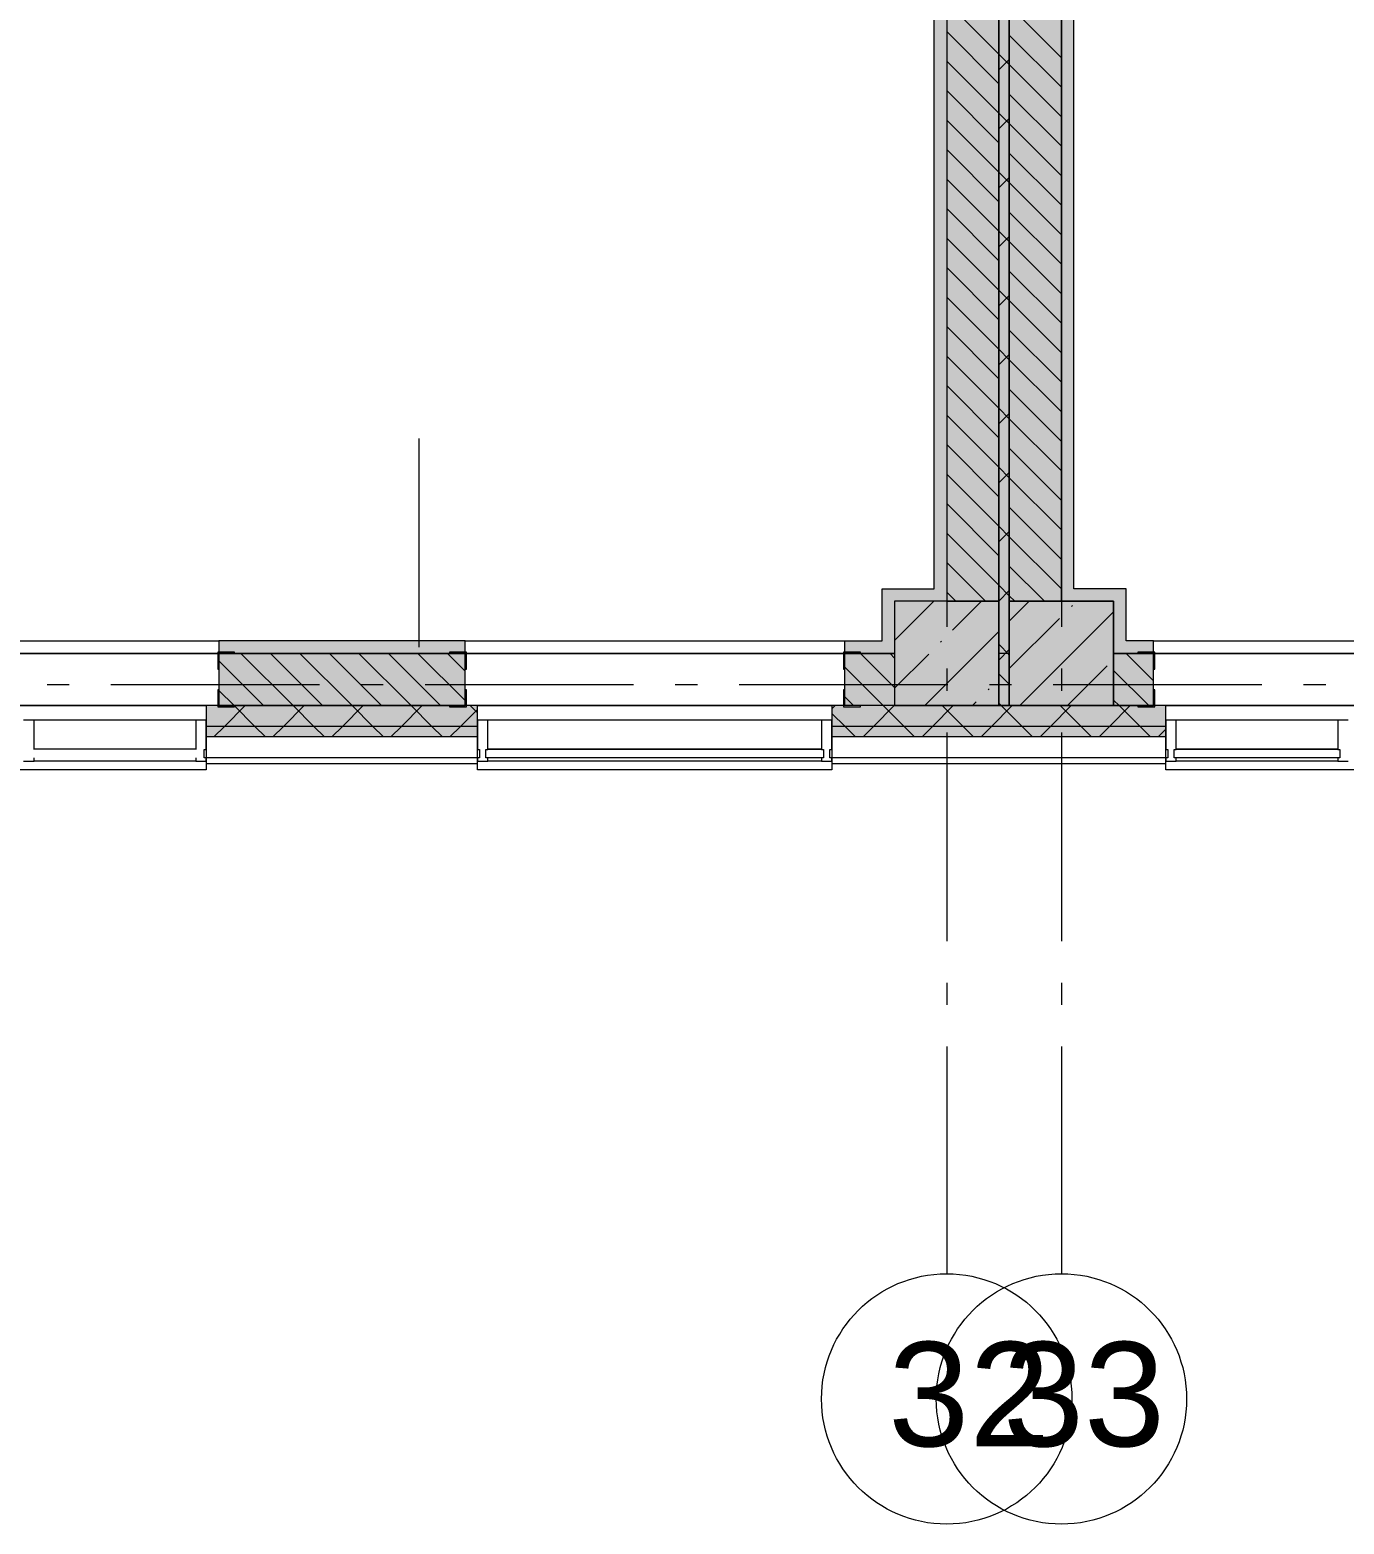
# Model space of a CAD drawing. Header units: millimetres. Extents: x -537608 to 253996, y -217170 to 186033.
# Drawn here: x -273971 to -267671, y 144598 to 151760 of the extents above; entities that cross this region are included whole.
import ezdxf

# ---------------------------------------------------------------- set-up
doc = ezdxf.new("R2010")
doc.units = ezdxf.units.MM
doc.layers.add('PDF _Геометрия', color=7, linetype='Continuous')
doc.layers.add('PDF _Текст', color=7, linetype='Continuous')
doc.layers.add('PDF _Сплошная заливка', color=7, linetype='Continuous', true_color=0xffffff)
doc.styles.add('PDF ArialMT', font='arial.ttf')

msp = doc.modelspace()

# ---------------------------------------------------------------- hatches: boundary and pattern name
at = {"layer": 'PDF _Сплошная заливка', "transparency": 33554559}
for points in [[(-269026.1871, 149021.2558), (-269026.1871, 156021.2547), (-269276.1838, 156021.2547), (-269276.1838, 149021.2558), (-269174.306, 149021.2558)], [(-269591.7422, 148521.2561), (-269326.184, 148521.2561), (-269326.184, 149021.2558), (-269826.1859, 149021.2558), (-269826.1859, 148521.2561)], [(-269174.306, 148521.2561), (-268776.1862, 148521.2561), (-268776.1862, 149021.2558), (-269276.1838, 149021.2558), (-269276.1838, 148521.2561)]]:
    msp.add_hatch(color=256, dxfattribs=at).paths.add_polyline_path(points)
at = {"layer": 'PDF _Сплошная заливка', "true_color": 0xff7d7d, "transparency": 33554559}
for points in [[(-269576.1849, 149081.2565), (-269576.1849, 155951.2536), (-269636.1834, 155951.2536), (-269636.1834, 149081.2565), (-269591.7422, 149081.2565)], [(-269026.1871, 149081.2565), (-268966.1843, 149081.2565), (-268966.1843, 155901.2535), (-269026.1871, 155901.2535), (-269026.1871, 149213.056)], [(-269576.1849, 149021.2558), (-269576.1849, 149081.2565), (-269886.1844, 149081.2565), (-269886.1844, 149021.2558), (-269591.7422, 149021.2558)]]:
    msp.add_hatch(color=11, dxfattribs=at).paths.add_polyline_path(points)
h = msp.add_hatch(color=11, dxfattribs=at)
h.paths.add_polyline_path([(-269886.1844, 148771.257), (-269886.1844, 148831.2555), (-270064.7374, 148831.2555), (-270064.7374, 148771.257), (-270009.1741, 148771.257)], flags=0)
h.paths.add_polyline_path([(-273064.7361, 148771.257), (-271884.7367, 148771.257), (-271884.7367, 148831.2555), (-273064.7361, 148831.2555)], flags=0)
h.paths.add_polyline_path([(-275326.1855, 148771.257), (-274884.7353, 148771.257), (-274884.7353, 148831.2555), (-275326.1855, 148831.2555)], flags=0)
h = msp.add_hatch(color=11, dxfattribs=at)
h.paths.add_polyline_path([(-266336.188, 148771.257), (-266336.188, 148831.2555), (-266764.7377, 148831.2555), (-266764.7377, 148771.257), (-266669.6977, 148771.257)], flags=0)
h.paths.add_polyline_path([(-268776.1862, 148771.257), (-268584.7369, 148771.257), (-268584.7369, 148831.2555), (-268776.1862, 148831.2555)], flags=0)
at = {"layer": 'PDF _Сплошная заливка', "transparency": 33554559}
h = msp.add_hatch(color=256, dxfattribs=at)
h.paths.add_polyline_path([(-248076.1883, 148521.2561), (-248076.1883, 148771.257), (-249557.739, 148771.257), (-249557.739, 148521.2561), (-248302.5757, 148521.2561)], flags=0)
h.paths.add_polyline_path([(-247546.1914, 148521.2561), (-247546.1914, 148771.257), (-247576.1907, 148771.257), (-247576.1907, 148521.2561)], flags=0)
h.paths.add_polyline_path([(-251642.052, 148521.2561), (-251276.1877, 148521.2561), (-251276.1877, 148771.257), (-251764.7402, 148771.257), (-251764.7402, 148521.2561)], flags=0)
h.paths.add_polyline_path([(-250776.1901, 148521.2561), (-250557.7385, 148521.2561), (-250557.7385, 148771.257), (-250776.1901, 148771.257)], flags=0)
h.paths.add_polyline_path([(-254146.6604, 148521.2561), (-253584.7395, 148521.2561), (-253584.7395, 148771.257), (-254764.7431, 148771.257), (-254764.7431, 148521.2561)], flags=0)
h.paths.add_polyline_path([(-256584.7424, 148521.2561), (-256584.7424, 148771.257), (-256776.1874, 148771.257), (-256776.1874, 148521.2561), (-256651.2687, 148521.2561)], flags=0)
h.paths.add_polyline_path([(-257276.1893, 148521.2561), (-257276.1893, 148771.257), (-257764.7418, 148771.257), (-257764.7418, 148521.2561), (-257486.1367, 148521.2561)], flags=0)
h.paths.add_polyline_path([(-259776.186, 148521.2561), (-259584.7411, 148521.2561), (-259584.7411, 148771.257), (-259776.186, 148771.257)], flags=0)
h.paths.add_polyline_path([(-260764.7404, 148521.2561), (-260276.1879, 148521.2561), (-260276.1879, 148771.257), (-260764.7404, 148771.257)], flags=0)
h.paths.add_polyline_path([(-262584.7397, 148521.2561), (-262584.7397, 148771.257), (-263764.739, 148771.257), (-263764.739, 148521.2561), (-263330.2213, 148521.2561)], flags=0)
h.paths.add_polyline_path([(-266764.7377, 148521.2561), (-266276.1851, 148521.2561), (-266276.1851, 148771.257), (-266764.7377, 148771.257)], flags=0)
h.paths.add_polyline_path([(-265584.7383, 148521.2561), (-265584.7383, 148771.257), (-265776.1875, 148771.257), (-265776.1875, 148521.2561)], flags=0)
h.paths.add_polyline_path([(-268584.7369, 148521.2561), (-268584.7369, 148771.257), (-268776.1862, 148771.257), (-268776.1862, 148521.2561)], flags=0)
h.paths.add_polyline_path([(-269326.184, 148521.2561), (-269276.1838, 148521.2561), (-269276.1838, 148771.257), (-269326.184, 148771.257)], flags=0)
h.paths.add_polyline_path([(-269826.1859, 148521.2561), (-269826.1859, 148771.257), (-270064.7374, 148771.257), (-270064.7374, 148521.2561), (-270009.1741, 148521.2561)], flags=0)
h.paths.add_polyline_path([(-272513.7824, 148521.2561), (-271884.7367, 148521.2561), (-271884.7367, 148771.257), (-273064.7361, 148771.257), (-273064.7361, 148521.2561)], flags=0)
h.paths.add_polyline_path([(-274884.7353, 148521.2561), (-274884.7353, 148771.257), (-275326.1855, 148771.257), (-275326.1855, 148521.2561), (-275018.3907, 148521.2561)], flags=0)
h.paths.add_polyline_path([(-275826.1832, 148521.2561), (-275826.1832, 148771.257), (-276064.739, 148771.257), (-276064.739, 148521.2561), (-275853.2587, 148521.2561)], flags=0)
h.paths.add_polyline_path([(-277884.7383, 148521.2561), (-277884.7383, 148771.257), (-278326.1798, 148771.257), (-278326.1798, 148521.2561)], flags=0)
h.paths.add_polyline_path([(-280884.7326, 148521.2561), (-280884.7326, 148771.257), (-282064.732, 148771.257), (-282064.732, 148521.2561), (-281697.3434, 148521.2561)], flags=0)
h.paths.add_polyline_path([(-279064.7376, 148521.2561), (-278826.1818, 148521.2561), (-278826.1818, 148771.257), (-279064.7376, 148771.257)], flags=0)
h.paths.add_polyline_path([(-283884.7355, 148521.2561), (-283884.7355, 148771.257), (-284326.1857, 148771.257), (-284326.1857, 148521.2561), (-284201.9517, 148521.2561)], flags=0)
h.paths.add_polyline_path([(-285036.824, 148521.2561), (-284826.179, 148521.2561), (-284826.179, 148771.257), (-285064.7349, 148771.257), (-285064.7349, 148521.2561)], flags=0)
h.paths.add_polyline_path([(-286884.7385, 148521.2561), (-286884.7385, 148771.257), (-287326.18, 148771.257), (-287326.18, 148521.2561)], flags=0)
h.paths.add_polyline_path([(-288064.7378, 148521.2561), (-287826.1819, 148521.2561), (-287826.1819, 148771.257), (-288064.7378, 148771.257)], flags=0)
h.paths.add_polyline_path([(-290880.9044, 148521.2561), (-289884.7328, 148521.2561), (-289884.7328, 148771.257), (-291064.7321, 148771.257), (-291064.7321, 148521.2561)], flags=0)
h.paths.add_polyline_path([(-293326.1773, 148521.2561), (-292884.7357, 148521.2561), (-292884.7357, 148771.257), (-293326.1773, 148771.257)], flags=0)
h.paths.add_polyline_path([(-293826.1792, 148521.2561), (-293826.1792, 148771.257), (-294064.7351, 148771.257), (-294064.7351, 148521.2561)], flags=0)
h.paths.add_polyline_path([(-296826.1821, 148521.2561), (-296826.1821, 148771.257), (-297063.6787, 148771.257), (-297063.6787, 148521.2561)], flags=0)
h.paths.add_polyline_path([(-295884.7301, 148521.2561), (-295884.7301, 148771.257), (-296326.1802, 148771.257), (-296326.1802, 148521.2561), (-295890.121, 148521.2561)], flags=0)
h.paths.add_polyline_path([(-298063.6826, 148521.2561), (-298063.6826, 148771.257), (-300976.1809, 148771.257), (-300976.1809, 148521.2561), (-298394.7294, 148521.2561)], flags=0)
h = msp.add_hatch(color=256, dxfattribs=at)
h.paths.add_polyline_path([(-245797.9674, 148421.2557), (-240126.19, 148421.2557), (-240126.19, 148521.2561), (-246436.1889, 148521.2561), (-246436.1889, 148421.2557)], flags=0)
h.paths.add_polyline_path([(-247576.1907, 148421.2557), (-247311.1879, 148421.2557), (-247311.1879, 148521.2561), (-247576.1907, 148521.2561), (-247576.1907, 148509.7679)], flags=0)
h.paths.add_polyline_path([(-250492.7409, 148421.2557), (-250492.7409, 148521.2561), (-251826.1898, 148521.2561), (-251826.1898, 148421.2557), (-250807.184, 148421.2557)], flags=0)
h.paths.add_polyline_path([(-248076.1883, 148421.2557), (-248076.1883, 148521.2561), (-249617.7375, 148521.2561), (-249617.7375, 148421.2557), (-248302.5757, 148421.2557)], flags=0)
h.paths.add_polyline_path([(-253526.1878, 148421.2557), (-253526.1878, 148521.2561), (-254826.1885, 148521.2561), (-254826.1885, 148421.2557), (-254146.6604, 148421.2557)], flags=0)
h.paths.add_polyline_path([(-256651.2687, 148421.2557), (-256526.1864, 148421.2557), (-256526.1864, 148521.2561), (-257826.1871, 148521.2561), (-257826.1871, 148421.2557), (-257486.1367, 148421.2557)], flags=0)
h.paths.add_polyline_path([(-260825.613, 148421.2557), (-259526.1893, 148421.2557), (-259526.1893, 148521.2561), (-260826.1857, 148521.2561), (-260826.1857, 148421.2557)], flags=0)
h.paths.add_polyline_path([(-262526.188, 148421.2557), (-262526.188, 148521.2561), (-263826.1887, 148521.2561), (-263826.1887, 148421.2557), (-263330.2213, 148421.2557)], flags=0)
h.paths.add_polyline_path([(-266669.6977, 148421.2557), (-265526.1866, 148421.2557), (-265526.1866, 148521.2561), (-266826.1873, 148521.2561), (-266826.1873, 148421.2557)], flags=0)
h.paths.add_polyline_path([(-269174.306, 148421.2557), (-268526.1852, 148421.2557), (-268526.1852, 148521.2561), (-270126.187, 148521.2561), (-270126.187, 148421.2557), (-270009.1741, 148421.2557)], flags=0)
h.paths.add_polyline_path([(-271826.185, 148421.2557), (-271826.185, 148521.2561), (-273126.1857, 148521.2561), (-273126.1857, 148421.2557), (-272513.7824, 148421.2557)], flags=0)
h.paths.add_polyline_path([(-274826.1836, 148421.2557), (-274826.1836, 148521.2561), (-276126.1843, 148521.2561), (-276126.1843, 148421.2557), (-275018.3907, 148421.2557)], flags=0)
h.paths.add_polyline_path([(-277826.1866, 148421.2557), (-277826.1866, 148521.2561), (-279126.1829, 148521.2561), (-279126.1829, 148421.2557), (-278357.8713, 148421.2557)], flags=0)
h.paths.add_polyline_path([(-283826.1838, 148421.2557), (-283826.1838, 148521.2561), (-285126.1802, 148521.2561), (-285126.1802, 148421.2557), (-284201.9517, 148421.2557)], flags=0)
h.paths.add_polyline_path([(-280826.1809, 148421.2557), (-280826.1809, 148521.2561), (-282126.1859, 148521.2561), (-282126.1859, 148421.2557), (-280862.4796, 148421.2557)], flags=0)
h.paths.add_polyline_path([(-288126.1831, 148421.2557), (-286826.1781, 148421.2557), (-286826.1781, 148521.2561), (-288126.1831, 148521.2561), (-288126.1831, 148505.1089)], flags=0)
h.paths.add_polyline_path([(-290046.0407, 148421.2557), (-289826.1811, 148421.2557), (-289826.1811, 148521.2561), (-291126.1775, 148521.2561), (-291126.1775, 148421.2557), (-290880.9044, 148421.2557)], flags=0)
h.paths.add_polyline_path([(-292826.184, 148421.2557), (-292826.184, 148521.2561), (-294126.1804, 148521.2561), (-294126.1804, 148421.2557), (-293385.5127, 148421.2557)], flags=0)
h.paths.add_polyline_path([(-295890.121, 148421.2557), (-295826.1783, 148421.2557), (-295826.1783, 148521.2561), (-297126.1833, 148521.2561), (-297126.1833, 148421.2557), (-296724.9933, 148421.2557)], flags=0)
h.paths.add_polyline_path([(-298001.1781, 148421.2557), (-298001.1781, 148521.2561), (-307838.1777, 148521.2561), (-307838.1777, 148421.2557), (-298394.7294, 148421.2557)], flags=0)
h.paths.add_polyline_path([(-309248.0263, 148421.2557), (-308713.1811, 148421.2557), (-308713.1811, 148521.2561), (-316976.1736, 148521.2561), (-316976.1736, 148421.2557), (-310082.8987, 148421.2557)], flags=0)
h = msp.add_hatch(color=256, dxfattribs=at)
h.paths.add_polyline_path([(-240371.3189, 148371.2555), (-240176.1902, 148371.2555), (-240176.1902, 148421.2557), (-246436.1889, 148421.2557), (-246436.1889, 148371.2555), (-240788.7529, 148371.2555)], flags=0)
h.paths.add_polyline_path([(-247311.1879, 148371.2555), (-247311.1879, 148421.2557), (-247576.1907, 148421.2557), (-247576.1907, 148371.2555), (-247467.7076, 148371.2555)], flags=0)
h.paths.add_polyline_path([(-248076.1883, 148371.2555), (-248076.1883, 148421.2557), (-249617.7375, 148421.2557), (-249617.7375, 148371.2555), (-248302.5757, 148371.2555)], flags=0)
h.paths.add_polyline_path([(-250492.7409, 148371.2555), (-250492.7409, 148421.2557), (-251826.1898, 148421.2557), (-251826.1898, 148371.2555), (-250807.184, 148371.2555)], flags=0)
h.paths.add_polyline_path([(-254146.6604, 148371.2555), (-253526.1878, 148371.2555), (-253526.1878, 148421.2557), (-254826.1885, 148421.2557), (-254826.1885, 148371.2555)], flags=0)
h.paths.add_polyline_path([(-256651.2687, 148371.2555), (-256526.1864, 148371.2555), (-256526.1864, 148421.2557), (-257826.1871, 148421.2557), (-257826.1871, 148371.2555), (-257486.1367, 148371.2555)], flags=0)
h.paths.add_polyline_path([(-260825.613, 148371.2555), (-259526.1893, 148371.2555), (-259526.1893, 148421.2557), (-260826.1857, 148421.2557), (-260826.1857, 148371.2555)], flags=0)
h.paths.add_polyline_path([(-262526.188, 148371.2555), (-262526.188, 148421.2557), (-263826.1887, 148421.2557), (-263826.1887, 148371.2555), (-263330.2213, 148371.2555)], flags=0)
h.paths.add_polyline_path([(-265834.8297, 148371.2555), (-265526.1866, 148371.2555), (-265526.1866, 148421.2557), (-266826.1873, 148421.2557), (-266826.1873, 148371.2555), (-266669.6977, 148371.2555)], flags=0)
h.paths.add_polyline_path([(-268526.1852, 148371.2555), (-268526.1852, 148421.2557), (-270126.187, 148421.2557), (-270126.187, 148371.2555), (-269174.306, 148371.2555)], flags=0)
h.paths.add_polyline_path([(-271826.185, 148371.2555), (-271826.185, 148421.2557), (-273126.1857, 148421.2557), (-273126.1857, 148371.2555), (-272513.7824, 148371.2555)], flags=0)
h.paths.add_polyline_path([(-274826.1836, 148371.2555), (-274826.1836, 148421.2557), (-276126.1843, 148421.2557), (-276126.1843, 148371.2555), (-275018.3907, 148371.2555)], flags=0)
h.paths.add_polyline_path([(-280862.4796, 148371.2555), (-280826.1809, 148371.2555), (-280826.1809, 148421.2557), (-282126.1859, 148421.2557), (-282126.1859, 148371.2555), (-281697.3434, 148371.2555)], flags=0)
h.paths.add_polyline_path([(-278357.8713, 148371.2555), (-277826.1866, 148371.2555), (-277826.1866, 148421.2557), (-279126.1829, 148421.2557), (-279126.1829, 148371.2555)], flags=0)
h.paths.add_polyline_path([(-284201.9517, 148371.2555), (-283826.1838, 148371.2555), (-283826.1838, 148421.2557), (-285126.1802, 148421.2557), (-285126.1802, 148371.2555), (-285036.824, 148371.2555)], flags=0)
h.paths.add_polyline_path([(-286826.1781, 148371.2555), (-286826.1781, 148421.2557), (-288126.1831, 148421.2557), (-288126.1831, 148371.2555), (-287541.4324, 148371.2555)], flags=0)
h.paths.add_polyline_path([(-290880.9044, 148371.2555), (-289826.1811, 148371.2555), (-289826.1811, 148421.2557), (-291126.1775, 148421.2557), (-291126.1775, 148371.2555)], flags=0)
h.paths.add_polyline_path([(-294126.1804, 148371.2555), (-292826.184, 148371.2555), (-292826.184, 148421.2557), (-294126.1804, 148421.2557)], flags=0)
h.paths.add_polyline_path([(-295826.1783, 148371.2555), (-295826.1783, 148421.2557), (-297126.1833, 148421.2557), (-297126.1833, 148371.2555), (-295890.121, 148371.2555)], flags=0)
h.paths.add_polyline_path([(-298394.7294, 148371.2555), (-298001.1781, 148371.2555), (-298001.1781, 148421.2557), (-307838.1777, 148421.2557), (-307838.1777, 148371.2555), (-300064.4654, 148371.2555)], flags=0)
h.paths.add_polyline_path([(-308713.1811, 148371.2555), (-308713.1811, 148421.2557), (-317076.174, 148421.2557), (-317076.174, 148371.2555), (-309248.0263, 148371.2555)], flags=0)

# ---------------------------------------------------------------- linework, layer by layer
at = {"layer": 'PDF _Геометрия', "lineweight": 9}
for p, q in [((-269326.184, 149021.2558), (-269326.184, 156021.2547)), ((-269326.184, 156021.2547), (-269326.184, 148521.2561)), ((-269276.1838, 148521.2561), (-269276.1838, 156021.2547)), ((-269276.1838, 156021.2547), (-269276.1838, 149021.2558)), ((-269636.1834, 149081.2565), (-269636.1834, 155951.2536)), ((-269576.1849, 155951.2536), (-269576.1849, 149081.2565)), ((-269576.1849, 155951.2536), (-269576.1849, 149081.2565)), ((-269026.1871, 149081.2565), (-269026.1871, 155901.2535)), ((-269026.1871, 155901.2535), (-269026.1871, 149081.2565)), ((-268966.1843, 149081.2565), (-268966.1843, 155841.255)), ((-269326.184, 151643.4886), (-269576.1849, 151893.4896)), ((-269026.1871, 151626.3317), (-269276.1838, 151876.3327)), ((-269326.184, 151502.0676), (-269576.1849, 151752.0685)), ((-269026.1871, 151484.9106), (-269276.1838, 151734.9116)), ((-269276.1838, 151593.4884), (-269326.184, 151643.4886)), ((-269326.184, 151568.1353), (-269276.1838, 151618.1354)), ((-269326.184, 151360.6465), (-269576.1849, 151610.6475)), ((-269026.1871, 151343.4896), (-269276.1838, 151593.4884)), ((-269326.184, 151219.2255), (-269576.1849, 151469.2242)), ((-269026.1871, 151202.0686), (-269276.1838, 151452.0674)), ((-269326.184, 151077.8044), (-269576.1849, 151327.8032)), ((-269276.1838, 151310.6463), (-269326.184, 151360.6465)), ((-269326.184, 151285.2932), (-269276.1838, 151335.2933)), ((-269026.1871, 151060.6475), (-269276.1838, 151310.6463)), ((-269326.184, 150936.3833), (-269576.1849, 151186.3821)), ((-269026.1871, 150919.2265), (-269276.1838, 151169.2252)), ((-269326.184, 150794.9623), (-269576.1849, 151044.9611)), ((-269276.1838, 151027.8042), (-269326.184, 151077.8044)), ((-269326.184, 151002.451), (-269276.1838, 151052.4512)), ((-269026.1871, 150777.8032), (-269276.1838, 151027.8042)), ((-269326.184, 150653.539), (-269576.1849, 150903.54)), ((-269026.1871, 150636.3822), (-269276.1838, 150886.3831)), ((-269326.184, 150512.118), (-269576.1849, 150762.1189)), ((-269276.1838, 150744.9621), (-269326.184, 150794.9623)), ((-269326.184, 150719.6089), (-269276.1838, 150769.607)), ((-269026.1871, 150494.9611), (-269276.1838, 150744.9621)), ((-269326.184, 150370.6969), (-269576.1849, 150620.6979)), ((-269026.1871, 150353.5401), (-269276.1838, 150603.541)), ((-269326.184, 150229.2759), (-269576.1849, 150479.2768)), ((-269276.1838, 150462.1178), (-269326.184, 150512.118)), ((-269326.184, 150436.7646), (-269276.1838, 150486.7648)), ((-269026.1871, 150212.119), (-269276.1838, 150462.1178)), ((-269326.184, 150087.8548), (-269576.1849, 150337.8536)), ((-269026.1871, 150070.6979), (-269276.1838, 150320.6968)), ((-269326.184, 149946.4338), (-269576.1849, 150196.4326)), ((-269276.1838, 150179.2757), (-269326.184, 150229.2759)), ((-269326.184, 150153.9225), (-269276.1838, 150203.9227)), ((-269026.1871, 149929.2769), (-269276.1838, 150179.2757)), ((-269326.184, 149805.0127), (-269576.1849, 150055.0115)), ((-269026.1871, 149787.8558), (-269276.1838, 150037.8547)), ((-269326.184, 149663.5916), (-269576.1849, 149913.5905)), ((-269276.1838, 149896.4335), (-269326.184, 149946.4338)), ((-269326.184, 149871.0804), (-269276.1838, 149921.0806)), ((-269026.1871, 149646.4326), (-269276.1838, 149896.4335)), ((-272104.6566, 148801.2563), (-272104.6566, 149801.2558)), ((-269326.184, 149522.1685), (-269576.1849, 149772.1694)), ((-269026.1871, 149505.0116), (-269276.1838, 149755.0125)), ((-269326.184, 149380.7474), (-269576.1849, 149630.7484)), ((-269276.1838, 149613.5915), (-269326.184, 149663.5916)), ((-269326.184, 149588.2383), (-269276.1838, 149638.2363)), ((-269026.1871, 149363.5905), (-269276.1838, 149613.5915)), ((-269326.184, 149239.3263), (-269576.1849, 149489.3273)), ((-269026.1871, 149222.1695), (-269276.1838, 149472.1704)), ((-269326.184, 149097.9053), (-269576.1849, 149347.9062)), ((-269276.1838, 149330.7472), (-269326.184, 149380.7474)), ((-269326.184, 149305.394), (-269276.1838, 149355.3942)), ((-269026.1871, 149080.7484), (-269276.1838, 149330.7472)), ((-269390.9577, 149021.2558), (-269576.1849, 149206.483)), ((-269108.1156, 149021.2558), (-269276.1838, 149189.3261)), ((-269886.1844, 149021.2558), (-269886.1844, 149081.2565)), ((-269886.1844, 149081.2565), (-269636.1834, 149081.2565)), ((-269576.1849, 149081.2565), (-269576.1849, 149021.2558)), ((-269576.1849, 149081.2565), (-269576.1849, 149021.2558)), ((-269532.381, 149021.2558), (-269576.1849, 149065.062)), ((-269276.1838, 149047.9051), (-269326.184, 149097.9053)), ((-269326.184, 149022.5519), (-269276.1838, 149072.5521)), ((-269249.5346, 149021.2558), (-269276.1838, 149047.9051)), ((-269026.1871, 149021.2558), (-269026.1871, 149081.2565)), ((-269026.1871, 149081.2565), (-269026.1871, 149021.2558)), ((-268776.1862, 149081.2565), (-268966.1843, 149081.2565)), ((-268716.1877, 149081.2565), (-268776.1862, 149081.2565)), ((-268716.1877, 148831.2555), (-268716.1877, 149081.2565)), ((-269886.1844, 148831.2555), (-269886.1844, 149021.2558)), ((-269826.1859, 148832.7454), (-269637.6733, 149021.2558)), ((-269576.1849, 149021.2558), (-269826.1859, 149021.2558)), ((-269826.1859, 149021.2558), (-269826.1859, 148771.257)), ((-269576.1849, 149021.2558), (-269826.1859, 149021.2558)), ((-269826.1859, 149021.2558), (-269826.1859, 148771.257)), ((-269326.184, 149021.2558), (-269576.1849, 149021.2558)), ((-269576.1849, 149021.2558), (-269326.184, 149021.2558)), ((-269548.6315, 148882.2009), (-269409.5765, 149021.2558)), ((-269326.184, 148771.257), (-269326.184, 149021.2558)), ((-269276.1838, 148926.5496), (-269181.4797, 149021.2558)), ((-269026.1871, 149021.2558), (-269276.1838, 149021.2558)), ((-269276.1838, 149021.2558), (-269276.1838, 148771.257)), ((-269276.1838, 149021.2558), (-269026.1871, 149021.2558)), ((-269225.2793, 148521.2561), (-268776.1862, 148970.3514)), ((-268776.1862, 149021.2558), (-269026.1871, 149021.2558)), ((-269026.1871, 149021.2558), (-268776.1862, 149021.2558)), ((-268978.3873, 148996.2493), (-268973.6464, 149000.9922)), ((-268776.1862, 148771.257), (-268776.1862, 149021.2558)), ((-268776.1862, 149021.2558), (-268776.1862, 148831.2555)), ((-269276.1838, 148698.4506), (-269035.4104, 148939.2261)), ((-274884.7353, 148831.2555), (-273064.7361, 148831.2555)), ((-271884.7367, 148831.2555), (-273064.7361, 148831.2555)), ((-273064.7361, 148831.2555), (-273064.7361, 148771.257)), ((-271884.7367, 148771.257), (-271884.7367, 148831.2555)), ((-271884.7367, 148831.2555), (-270064.7374, 148831.2555)), ((-270064.7374, 148771.257), (-270064.7374, 148831.2555)), ((-270064.7374, 148831.2555), (-269886.1844, 148831.2555)), ((-269681.4773, 148521.2561), (-269326.184, 148876.5493)), ((-269605.6546, 148825.1756), (-269600.9137, 148829.9164)), ((-268776.1862, 148831.2555), (-268776.1862, 148771.257)), ((-268584.7369, 148831.2555), (-268716.1877, 148831.2555)), ((-268584.7369, 148771.257), (-268584.7369, 148831.2555)), ((-268584.7369, 148831.2555), (-266764.7377, 148831.2555)), ((-274878.7372, 148771.257), (-273070.7385, 148771.257)), ((-273070.7385, 148771.257), (-274878.7372, 148771.257)), ((-273064.7361, 148771.257), (-273064.7361, 148521.2561)), ((-271884.7367, 148771.257), (-273064.7361, 148771.257)), ((-273064.7361, 148771.257), (-271884.7367, 148771.257)), ((-272709.3352, 148521.2561), (-272959.3318, 148771.257)), ((-272567.9119, 148521.2561), (-272817.9129, 148771.257)), ((-272426.493, 148521.2561), (-272676.4896, 148771.257)), ((-272285.0698, 148521.2561), (-272535.0708, 148771.257)), ((-272143.6466, 148521.2561), (-272393.6475, 148771.257)), ((-272002.2277, 148521.2561), (-272252.2286, 148771.257)), ((-271884.7367, 148545.1883), (-272110.8055, 148771.257)), ((-271884.7367, 148686.6093), (-271969.3865, 148771.257)), ((-271884.7367, 148521.2561), (-271884.7367, 148771.257)), ((-271878.7386, 148771.257), (-270070.7399, 148771.257)), ((-270070.7399, 148771.257), (-271878.7386, 148771.257)), ((-269886.1844, 148771.257), (-270064.7374, 148771.257)), ((-270064.7374, 148771.257), (-269886.1844, 148771.257)), ((-270064.7374, 148521.2561), (-270064.7374, 148771.257)), ((-269826.1859, 148607.9555), (-269989.4874, 148771.257)), ((-269826.1859, 148771.257), (-269886.1844, 148771.257)), ((-269886.1844, 148771.257), (-269826.1859, 148771.257)), ((-269826.1859, 148749.3766), (-269848.0642, 148771.257)), ((-269826.1859, 148771.257), (-269826.1859, 148521.2561)), ((-269826.1859, 148771.257), (-269826.1859, 148521.2561)), ((-269826.1859, 148604.6464), (-269662.682, 148768.1503)), ((-269326.184, 148815.0632), (-269276.1838, 148765.063)), ((-269326.184, 148739.7098), (-269276.1838, 148789.71)), ((-269276.1838, 148771.257), (-269326.184, 148771.257)), ((-269326.184, 148771.257), (-269326.184, 148521.2561)), ((-269326.184, 148521.2561), (-269326.184, 148771.257)), ((-269276.1838, 148765.063), (-269282.38, 148771.257)), ((-269276.1838, 148521.2561), (-269276.1838, 148771.257)), ((-269276.1838, 148771.257), (-269276.1838, 148521.2561)), ((-268584.7369, 148771.257), (-268776.1862, 148771.257)), ((-268776.1862, 148771.257), (-268776.1862, 148521.2561)), ((-268776.1862, 148521.2561), (-268776.1862, 148771.257)), ((-268776.1862, 148771.257), (-268584.7369, 148771.257)), ((-268584.7369, 148639.3003), (-268716.6957, 148771.257)), ((-268584.7369, 148521.2561), (-268584.7369, 148771.257)), ((-268578.7388, 148771.257), (-266770.7401, 148771.257)), ((-266770.7401, 148771.257), (-268578.7388, 148771.257)), ((-272850.754, 148521.2561), (-273064.7361, 148735.2381)), ((-269880.9053, 148521.2561), (-270064.7374, 148705.0882)), ((-268997.1825, 148521.2561), (-268807.3136, 148711.1272)), ((-268608.1137, 148521.2561), (-268776.1862, 148689.3263)), ((-269276.1838, 148623.6419), (-269326.184, 148673.6421)), ((-272992.1772, 148521.2561), (-273064.7361, 148593.8171)), ((-270022.3286, 148521.2561), (-270064.7374, 148563.6671)), ((-269453.3805, 148521.2561), (-269434.5809, 148540.0535)), ((-269377.5578, 148597.0766), (-269372.8169, 148601.8195)), ((-268749.5369, 148521.2561), (-268776.1862, 148547.9053)), ((-274826.1836, 148521.2561), (-273126.1857, 148521.2561)), ((-273126.1857, 148521.2561), (-274826.1836, 148521.2561)), ((-271826.185, 148521.2561), (-273126.1857, 148521.2561)), ((-273126.1857, 148521.2561), (-273126.1857, 148421.2557)), ((-273064.7361, 148521.2561), (-271884.7367, 148521.2561)), ((-273038.7499, 148421.2557), (-272938.7496, 148521.2561)), ((-272892.1768, 148421.2557), (-272992.1772, 148521.2561)), ((-272755.9078, 148421.2557), (-272655.9074, 148521.2561)), ((-272609.3347, 148421.2557), (-272709.3352, 148521.2561)), ((-272473.0657, 148421.2557), (-272373.0653, 148521.2561)), ((-272326.4926, 148421.2557), (-272426.493, 148521.2561)), ((-272190.2236, 148421.2557), (-272090.2232, 148521.2561)), ((-272043.6505, 148421.2557), (-272143.6466, 148521.2561)), ((-271907.3815, 148421.2557), (-271826.185, 148502.45)), ((-271826.185, 148486.6366), (-271860.8045, 148521.2561)), ((-271826.185, 148421.2557), (-271826.185, 148521.2561)), ((-271826.185, 148521.2561), (-270126.187, 148521.2561)), ((-270126.187, 148521.2561), (-271826.185, 148521.2561)), ((-270126.187, 148505.3953), (-270110.3241, 148521.2561)), ((-268526.1852, 148521.2561), (-270126.187, 148521.2561)), ((-270126.187, 148521.2561), (-270126.187, 148421.2557)), ((-270063.7514, 148421.2557), (-270126.187, 148483.6913)), ((-269826.1859, 148521.2561), (-270064.7374, 148521.2561)), ((-269927.4824, 148421.2557), (-269827.482, 148521.2561)), ((-269780.9093, 148421.2557), (-269880.9053, 148521.2561)), ((-269826.1859, 148521.2561), (-269326.184, 148521.2561)), ((-269644.6402, 148421.2557), (-269544.6399, 148521.2561)), ((-269498.0629, 148421.2557), (-269598.0632, 148521.2561)), ((-269361.7938, 148421.2557), (-269261.7978, 148521.2561)), ((-269315.2211, 148521.2561), (-269326.184, 148532.2211)), ((-269326.184, 148532.2211), (-269315.2211, 148521.2561)), ((-269326.184, 148521.2561), (-269276.1838, 148521.2561)), ((-269326.184, 148521.2561), (-269276.1838, 148521.2561)), ((-269215.2207, 148421.2557), (-269315.2211, 148521.2561)), ((-269276.1838, 148521.2561), (-268776.1862, 148521.2561)), ((-269078.9517, 148421.2557), (-268978.9513, 148521.2561)), ((-268932.3786, 148421.2557), (-269032.3791, 148521.2561)), ((-268796.1096, 148421.2557), (-268696.1092, 148521.2561)), ((-268776.1862, 148521.2561), (-268584.7369, 148521.2561)), ((-268649.5365, 148421.2557), (-268749.5369, 148521.2561)), ((-268526.1852, 148421.2557), (-268526.1852, 148521.2561)), ((-268526.1852, 148521.2561), (-266826.1873, 148521.2561)), ((-266826.1873, 148521.2561), (-268526.1852, 148521.2561)), ((-273951.1846, 148451.2571), (-274001.1847, 148451.2571)), ((-273176.1859, 148451.2571), (-273951.1846, 148451.2571)), ((-273951.1846, 148311.257), (-273951.1846, 148451.2571)), ((-273126.1857, 148451.2571), (-273176.1859, 148451.2571)), ((-273176.1859, 148451.2571), (-273176.1859, 148311.257)), ((-273126.1857, 148311.257), (-273126.1857, 148451.2571)), ((-273126.1857, 148421.2557), (-273126.1857, 148371.2555)), ((-271826.185, 148421.2557), (-273126.1857, 148421.2557)), ((-273088.7501, 148371.2555), (-273038.7499, 148421.2557)), ((-272842.1767, 148371.2555), (-272892.1768, 148421.2557)), ((-272805.908, 148371.2555), (-272755.9078, 148421.2557)), ((-272559.3346, 148371.2555), (-272609.3347, 148421.2557)), ((-272523.0659, 148371.2555), (-272473.0657, 148421.2557)), ((-272276.4925, 148371.2555), (-272326.4926, 148421.2557)), ((-272240.2237, 148371.2555), (-272190.2236, 148421.2557)), ((-271993.6503, 148371.2555), (-272043.6505, 148421.2557)), ((-271957.3817, 148371.2555), (-271907.3815, 148421.2557)), ((-271776.1848, 148451.2571), (-271826.185, 148451.2571)), ((-271826.185, 148451.2571), (-271826.185, 148311.257)), ((-271826.185, 148371.2555), (-271826.185, 148421.2557)), ((-271776.1848, 148311.257), (-271776.1848, 148451.2571)), ((-270176.1872, 148451.2571), (-271776.1848, 148451.2571)), ((-270126.187, 148451.2571), (-270176.1872, 148451.2571)), ((-270176.1872, 148451.2571), (-270176.1872, 148311.257)), ((-270126.187, 148311.257), (-270126.187, 148451.2571)), ((-270126.187, 148421.2557), (-270126.187, 148371.2555)), ((-268526.1852, 148421.2557), (-270126.187, 148421.2557)), ((-270013.7512, 148371.2555), (-270063.7514, 148421.2557)), ((-269977.4826, 148371.2555), (-269927.4824, 148421.2557)), ((-269730.9091, 148371.2555), (-269780.9093, 148421.2557)), ((-269694.6405, 148371.2555), (-269644.6402, 148421.2557)), ((-269448.0626, 148371.2555), (-269498.0629, 148421.2557)), ((-269411.794, 148371.2555), (-269361.7938, 148421.2557)), ((-269165.2205, 148371.2555), (-269215.2207, 148421.2557)), ((-269128.9519, 148371.2555), (-269078.9517, 148421.2557)), ((-268882.3785, 148371.2555), (-268932.3786, 148421.2557)), ((-268846.1098, 148371.2555), (-268796.1096, 148421.2557)), ((-268599.5363, 148371.2555), (-268649.5365, 148421.2557)), ((-268563.2676, 148371.2555), (-268526.1852, 148408.338)), ((-268476.185, 148451.2571), (-268526.1852, 148451.2571)), ((-268526.1852, 148451.2571), (-268526.1852, 148311.257)), ((-268526.1852, 148371.2555), (-268526.1852, 148421.2557)), ((-267701.1863, 148451.2571), (-268476.185, 148451.2571)), ((-268476.185, 148311.257), (-268476.185, 148451.2571)), ((-267651.1862, 148451.2571), (-267701.1863, 148451.2571)), ((-267701.1863, 148451.2571), (-267701.1863, 148311.257)), ((-273125.0188, 148371.2555), (-273126.1857, 148372.4223)), ((-273126.1857, 148371.2555), (-273126.1857, 148271.2572)), ((-271826.185, 148371.2555), (-273126.1857, 148371.2555)), ((-271826.185, 148271.2572), (-271826.185, 148371.2555)), ((-270126.187, 148371.2555), (-270126.187, 148271.2572)), ((-268526.1852, 148371.2555), (-270126.187, 148371.2555)), ((-268526.1852, 148271.2572), (-268526.1852, 148371.2555)), ((-274001.1847, 148254.2575), (-273951.1846, 148254.2575)), ((-273951.1846, 148254.2575), (-273951.1846, 148271.2572)), ((-273176.1859, 148254.2575), (-273951.1846, 148254.2575)), ((-273176.1859, 148271.2572), (-273176.1859, 148254.2575)), ((-273176.1859, 148254.2575), (-273126.1857, 148254.2575)), ((-273136.184, 148271.2572), (-273136.184, 148311.257)), ((-273136.184, 148311.257), (-273126.1857, 148311.257)), ((-273126.1857, 148271.2572), (-273136.184, 148271.2572)), ((-273126.1857, 148271.2572), (-273126.1857, 148244.2571)), ((-271826.185, 148271.2572), (-273126.1857, 148271.2572)), ((-273126.1857, 148254.2575), (-273126.1857, 148271.2572)), ((-271826.185, 148311.257), (-271816.1866, 148311.257)), ((-271826.185, 148244.2571), (-271826.185, 148271.2572)), ((-271816.1866, 148271.2572), (-271826.185, 148271.2572)), ((-271826.185, 148271.2572), (-271826.185, 148254.2575)), ((-271826.185, 148254.2575), (-271776.1848, 148254.2575)), ((-271816.1866, 148311.257), (-271816.1866, 148271.2572)), ((-271786.1831, 148271.2572), (-271786.1831, 148311.257)), ((-271786.1831, 148311.257), (-271776.1848, 148311.257)), ((-271776.1848, 148271.2572), (-271786.1831, 148271.2572)), ((-271776.1848, 148254.2575), (-271776.1848, 148271.2572)), ((-270176.1872, 148271.2572), (-271776.1848, 148271.2572)), ((-270176.1872, 148254.2575), (-271776.1848, 148254.2575)), ((-270176.1872, 148311.257), (-270166.1846, 148311.257)), ((-270166.1846, 148271.2572), (-270176.1872, 148271.2572)), ((-270176.1872, 148271.2572), (-270176.1872, 148254.2575)), ((-270176.1872, 148254.2575), (-270126.187, 148254.2575)), ((-270166.1846, 148311.257), (-270166.1846, 148271.2572)), ((-270136.1854, 148271.2572), (-270136.1854, 148311.257)), ((-270136.1854, 148311.257), (-270126.187, 148311.257)), ((-270126.187, 148271.2572), (-270136.1854, 148271.2572)), ((-270126.187, 148271.2572), (-270126.187, 148244.2571)), ((-268526.1852, 148271.2572), (-270126.187, 148271.2572)), ((-270126.187, 148254.2575), (-270126.187, 148271.2572)), ((-268526.1852, 148311.257), (-268516.1869, 148311.257)), ((-268526.1852, 148244.2571), (-268526.1852, 148271.2572)), ((-268516.1869, 148271.2572), (-268526.1852, 148271.2572)), ((-268526.1852, 148271.2572), (-268526.1852, 148254.2575)), ((-268526.1852, 148254.2575), (-268476.185, 148254.2575)), ((-268516.1869, 148311.257), (-268516.1869, 148271.2572)), ((-268486.1876, 148271.2572), (-268486.1876, 148311.257)), ((-268486.1876, 148311.257), (-268476.185, 148311.257)), ((-268476.185, 148271.2572), (-268486.1876, 148271.2572)), ((-267701.1863, 148271.2572), (-268476.185, 148271.2572)), ((-268476.185, 148254.2575), (-268476.185, 148271.2572)), ((-267701.1863, 148254.2575), (-268476.185, 148254.2575)), ((-267701.1863, 148311.257), (-267691.1837, 148311.257)), ((-267691.1837, 148271.2572), (-267701.1863, 148271.2572)), ((-267701.1863, 148271.2572), (-267701.1863, 148254.2575)), ((-267701.1863, 148254.2575), (-267651.1862, 148254.2575)), ((-267691.1837, 148311.257), (-267691.1837, 148271.2572)), ((-273126.1857, 148244.2571), (-271826.185, 148244.2571)), ((-270126.187, 148244.2571), (-268526.1852, 148244.2571))]:
    msp.add_line(p, q, dxfattribs=at)
at = {"layer": 'PDF _Геометрия', "color": 253, "lineweight": 9, "true_color": 0xaaaaaa}
for p, q in [((-269576.1849, 151710.0902), (-269576.1849, 151604.2575)), ((-269026.1871, 151710.0902), (-269026.1871, 151604.2575)), ((-269576.1849, 151404.2567), (-269576.1849, 150404.2572)), ((-269026.1871, 151404.2567), (-269026.1871, 150404.2572)), ((-269576.1849, 150204.2564), (-269576.1849, 150098.4237)), ((-269026.1871, 150204.2564), (-269026.1871, 150098.4237)), ((-269576.1849, 149898.4229), (-269576.1849, 148898.4234)), ((-269026.1871, 149898.4229), (-269026.1871, 148898.4234)), ((-269576.1849, 148698.4248), (-269576.1849, 148592.5899)), ((-269026.1871, 148698.4248), (-269026.1871, 148592.5899)), ((-273782.9484, 148621.2564), (-273888.7833, 148621.2564)), ((-272582.9482, 148621.2564), (-273582.9477, 148621.2564)), ((-272277.1168, 148621.2564), (-272382.9474, 148621.2564)), ((-271077.1165, 148621.2564), (-272077.116, 148621.2564)), ((-270771.2808, 148621.2564), (-270877.1157, 148621.2564)), ((-269571.2805, 148621.2564), (-270571.28, 148621.2564)), ((-269265.4491, 148621.2564), (-269371.2841, 148621.2564)), ((-268065.4489, 148621.2564), (-269065.4484, 148621.2564)), ((-267759.6175, 148621.2564), (-267865.4481, 148621.2564)), ((-269576.1849, 148392.5912), (-269576.1849, 147392.5917)), ((-269026.1871, 148392.5912), (-269026.1871, 147392.5917)), ((-273951.1846, 148313.2571), (-273176.1859, 148313.2571)), ((-271776.1848, 148313.2571), (-270176.1872, 148313.2571)), ((-270176.1872, 148311.257), (-271776.1848, 148311.257)), ((-268476.185, 148313.2571), (-267701.1863, 148313.2571)), ((-267701.1863, 148311.257), (-268476.185, 148311.257)), ((-273126.1857, 148213.2566), (-274826.1836, 148213.2566)), ((-273126.1857, 148244.2571), (-273126.1857, 148213.2566)), ((-271826.185, 148213.2566), (-271826.185, 148244.2571)), ((-270126.187, 148213.2566), (-271826.185, 148213.2566)), ((-270126.187, 148244.2571), (-270126.187, 148213.2566)), ((-268526.1852, 148213.2566), (-268526.1852, 148244.2571)), ((-266826.1873, 148213.2566), (-268526.1852, 148213.2566)), ((-269576.1849, 147192.5909), (-269576.1849, 147086.7582)), ((-269026.1871, 147192.5909), (-269026.1871, 147086.7582)), ((-269576.1849, 146886.7574), (-269576.1849, 145798.1789)), ((-269026.1871, 146886.7574), (-269026.1871, 145798.1789))]:
    msp.add_line(p, q, dxfattribs=at)
at = {"layer": 'PDF _Геометрия', "color": 253, "lineweight": 20, "true_color": 0xaaaaaa}
for p, q in [((-272989.7358, 148777.2573), (-273070.7385, 148777.2573)), ((-273070.7385, 148777.2573), (-273070.7385, 148696.2567)), ((-273064.7361, 148696.2567), (-273064.7361, 148771.257)), ((-273064.7361, 148771.257), (-272989.7358, 148771.257)), ((-272989.7358, 148771.257), (-272989.7358, 148777.2573)), ((-271878.7386, 148777.2573), (-271959.737, 148777.2573)), ((-271959.737, 148777.2573), (-271959.737, 148771.257)), ((-271959.737, 148771.257), (-271884.7367, 148771.257)), ((-271884.7367, 148771.257), (-271884.7367, 148696.2567)), ((-271878.7386, 148696.2567), (-271878.7386, 148777.2573)), ((-269989.7372, 148777.2573), (-270070.7399, 148777.2573)), ((-270070.7399, 148777.2573), (-270070.7399, 148696.2567)), ((-270064.7374, 148696.2567), (-270064.7374, 148771.257)), ((-270064.7374, 148771.257), (-269989.7372, 148771.257)), ((-269989.7372, 148771.257), (-269989.7372, 148777.2573)), ((-268578.7388, 148777.2573), (-268659.7372, 148777.2573)), ((-268659.7372, 148777.2573), (-268659.7372, 148771.257)), ((-268659.7372, 148771.257), (-268584.7369, 148771.257)), ((-268584.7369, 148771.257), (-268584.7369, 148696.2567)), ((-268578.7388, 148696.2567), (-268578.7388, 148777.2573)), ((-273070.7385, 148696.2567), (-273064.7361, 148696.2567)), ((-271884.7367, 148696.2567), (-271878.7386, 148696.2567)), ((-270070.7399, 148696.2567), (-270064.7374, 148696.2567)), ((-268584.7369, 148696.2567), (-268578.7388, 148696.2567)), ((-273064.7361, 148596.2563), (-273070.7385, 148596.2563)), ((-273070.7385, 148596.2563), (-273070.7385, 148515.2558)), ((-273064.7361, 148521.2561), (-273064.7361, 148596.2563)), ((-271878.7386, 148596.2563), (-271884.7367, 148596.2563)), ((-271884.7367, 148596.2563), (-271884.7367, 148521.2561)), ((-271878.7386, 148515.2558), (-271878.7386, 148596.2563)), ((-270064.7374, 148596.2563), (-270070.7399, 148596.2563)), ((-270070.7399, 148596.2563), (-270070.7399, 148515.2558)), ((-270064.7374, 148521.2561), (-270064.7374, 148596.2563)), ((-268578.7388, 148596.2563), (-268584.7369, 148596.2563)), ((-268584.7369, 148596.2563), (-268584.7369, 148521.2561)), ((-268578.7388, 148515.2558), (-268578.7388, 148596.2563)), ((-273070.7385, 148515.2558), (-272989.7358, 148515.2558)), ((-272989.7358, 148521.2561), (-273064.7361, 148521.2561)), ((-272989.7358, 148515.2558), (-272989.7358, 148521.2561)), ((-271884.7367, 148521.2561), (-271959.737, 148521.2561)), ((-271959.737, 148521.2561), (-271959.737, 148515.2558)), ((-271959.737, 148515.2558), (-271878.7386, 148515.2558)), ((-270070.7399, 148515.2558), (-269989.7372, 148515.2558)), ((-269989.7372, 148521.2561), (-270064.7374, 148521.2561)), ((-269989.7372, 148515.2558), (-269989.7372, 148521.2561)), ((-268584.7369, 148521.2561), (-268659.7372, 148521.2561)), ((-268659.7372, 148521.2561), (-268659.7372, 148515.2558)), ((-268659.7372, 148515.2558), (-268578.7388, 148515.2558))]:
    msp.add_line(p, q, dxfattribs=at)
at = {"layer": 'PDF _Геометрия', "lineweight": 20}
for centre, radius in [((-269576.1869, 145198.1783), 600.0003), ((-269026.1852, 145198.1775), 600)]:
    msp.add_circle(centre, radius, dxfattribs=at)
at = {"layer": 'PDF _Сплошная заливка', "lineweight": 35, "transparency": 33554559}
for points in [[(-269276.1838, 148521.2561), (-269276.1838, 156521.2545), (-269326.184, 148521.2561), (-269326.184, 156521.2545)], [(-269326.184, 149021.2558), (-269326.184, 156021.2547), (-269576.1849, 149021.2558), (-269576.1849, 156021.2547)]]:
    msp.add_solid(points, dxfattribs=at)
at = {"layer": 'PDF _Сплошная заливка', "color": 11, "lineweight": 35, "true_color": 0xff7d7d, "transparency": 33554559}
for points in [[(-268776.1862, 149021.2558), (-268776.1862, 149081.2565), (-269026.1871, 149021.2558), (-269026.1871, 149081.2565)], [(-268716.1877, 148831.2555), (-268716.1877, 149081.2565), (-268776.1862, 148831.2555), (-268776.1862, 149081.2565)], [(-269826.1859, 148771.257), (-269826.1859, 149021.2558), (-269886.1844, 148771.257), (-269886.1844, 149021.2558)]]:
    msp.add_solid(points, dxfattribs=at)

# ---------------------------------------------------------------- texts
at = {"layer": 'PDF _Текст', "char_height": 500, "attachment_point": 4, "style": 'PDF ArialMT'}
for s, insert in [('32', (-269856.6287, 145217.5731)), ('33', (-269306.6309, 145217.5731))]:
    msp.add_mtext(s, dxfattribs=dict(at, insert=insert))

doc.saveas('drawing.dxf')
